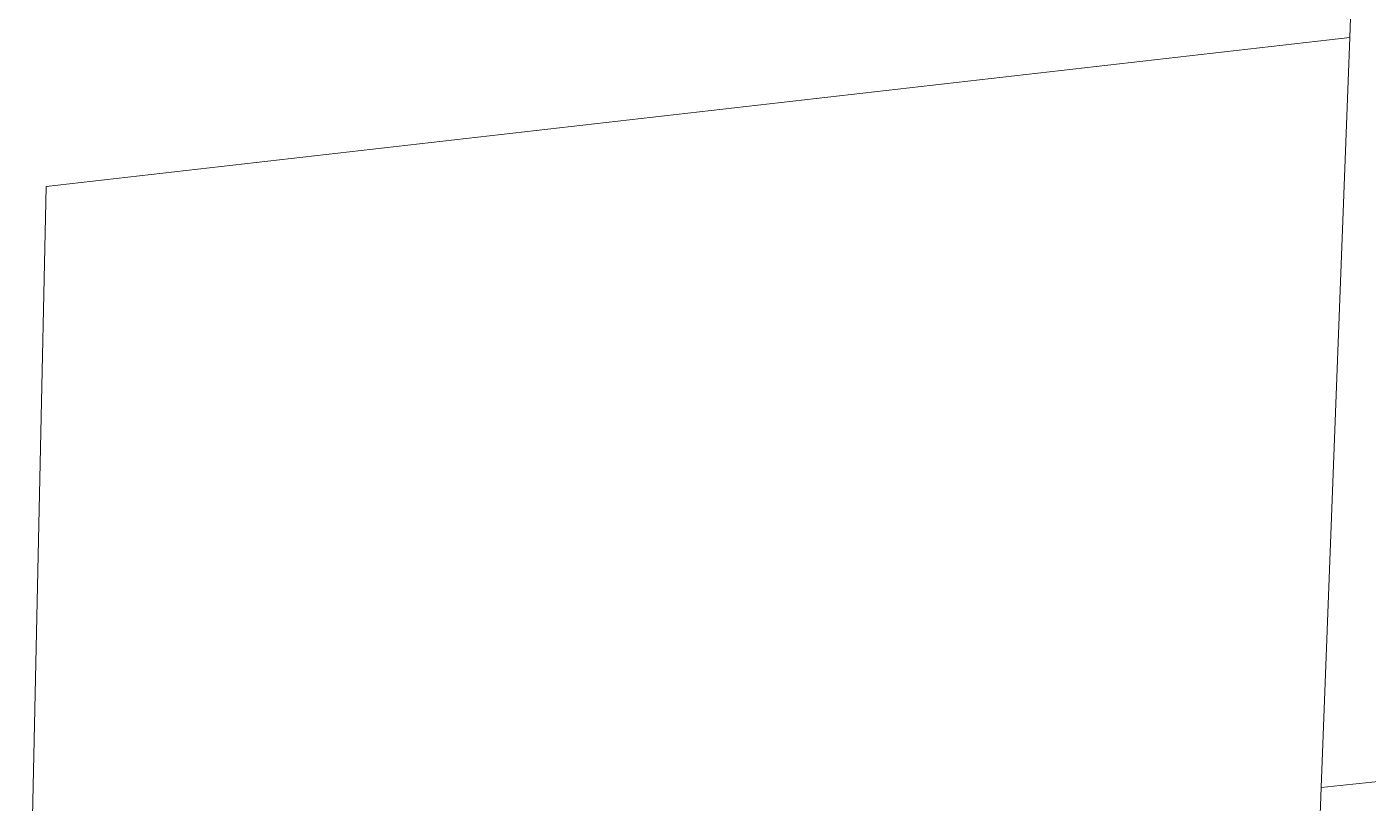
# Model space of a CAD drawing. Header units: feet. Extents: x 865220 to 2774701, y -2240498 to 961524.
# Drawn here: x 2758756 to 2759328, y 950513 to 950844 of the extents above; entities that cross this region are included whole.
import ezdxf

# ---------------------------------------------------------------- set-up
doc = ezdxf.new("R2010")
doc.units = ezdxf.units.FT
doc.header["$LTSCALE"] = 0.015
doc.header["$MEASUREMENT"] = 0
doc.layers.add('Parcels', color=7, linetype='Continuous', lineweight=0)

msp = doc.modelspace()

# ---------------------------------------------------------------- linework, layer by layer
at = {"layer": 'Parcels', "lineweight": 5, "ltscale": 100}
for p, q in [((2759327.4, 951035.97), (2759319.89, 950839.33)), ((2759311.34, 950838.35), (2758764.4, 950775.93)), ((2759319.89, 950839.33), (2759307.68, 950519.93)), ((2759307.68, 950519.93), (2759319.89, 950839.33)), ((2759319.89, 950839.33), (2759311.34, 950838.35)), ((2758764.4, 950775.93), (2758756.15, 950394.26)), ((2759307.68, 950519.93), (2759374, 950526.98)), ((2759306.91, 950499.74), (2759307.68, 950519.93)), ((2759307.68, 950519.93), (2759307.68, 950519.93))]:
    msp.add_line(p, q, dxfattribs=at)

doc.saveas('drawing.dxf')
